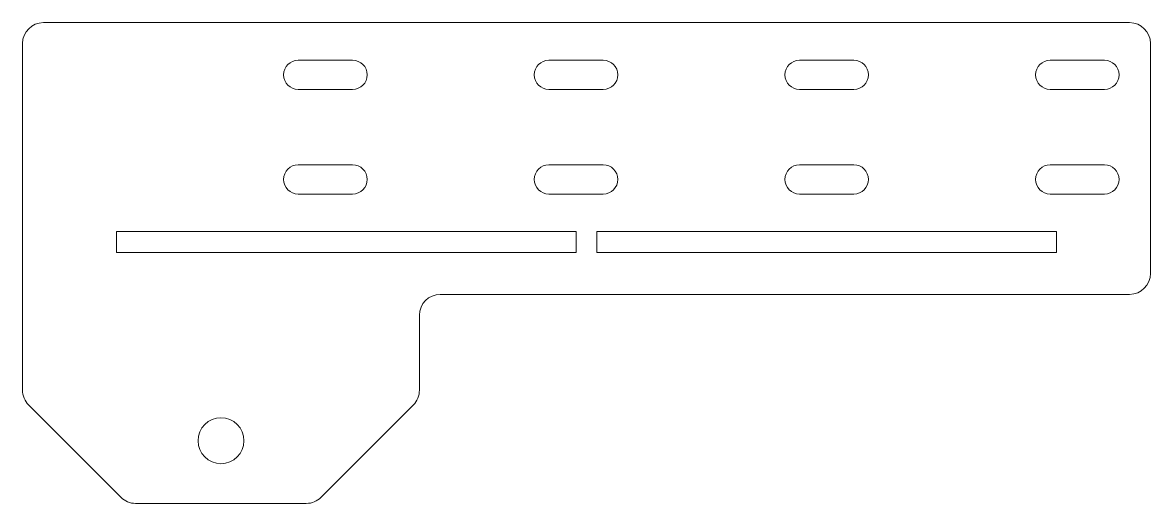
# Model space of a CAD drawing. Header units: metres. Extents: x -270 to 270, y -115 to 115.
import ezdxf

# ---------------------------------------------------------------- set-up
doc = ezdxf.new("R2010")
doc.units = ezdxf.units.M

msp = doc.modelspace()

# ---------------------------------------------------------------- linework, layer by layer
at = {"color": 7, "linetype": 'Continuous', "lineweight": 18}
for p, q in [((260, 115), (-260, 115)), ((-270, 105), (-270, -60.86)), ((270, -5), (270, 105)), ((-112, 97), (-138, 97)), ((8, 97), (-18, 97)), ((128, 97), (102, 97)), ((248, 97), (222, 97)), ((-112, 83), (-138, 83)), ((8, 83), (-18, 83)), ((128, 83), (102, 83)), ((248, 83), (222, 83)), ((-112, 47), (-138, 47)), ((8, 47), (-18, 47)), ((128, 47), (102, 47)), ((248, 47), (222, 47)), ((-112, 33), (-138, 33)), ((8, 33), (-18, 33)), ((128, 33), (102, 33)), ((248, 33), (222, 33)), ((-225, 15), (-215, 15)), ((-225, 5), (-225, 15)), ((-215, 15), (-15, 15)), ((-5, 15), (-15, 15)), ((-5, 15), (-5, 5)), ((5, 15), (15, 15)), ((5, 5), (5, 15)), ((15, 15), (215, 15)), ((225, 15), (215, 15)), ((225, 15), (225, 5)), ((-225, 5), (-215, 5)), ((-15, 5), (-215, 5)), ((-5, 5), (-15, 5)), ((5, 5), (15, 5)), ((215, 5), (15, 5)), ((225, 5), (215, 5)), ((-70, -15), (260, -15)), ((-80, -25), (-80, -60.86)), ((-222.93, -112.07), (-267.07, -67.93)), ((-82.93, -67.93), (-127.07, -112.07)), ((-215.86, -115), (-134.14, -115))]:
    msp.add_line(p, q, dxfattribs=at)
msp.add_circle((-175, -85), 11, dxfattribs=at)
for centre, radius, start, end in [((-260, 105), 10, 90, 180), ((260, 105), 10, 0, 90), ((-138, 90), 7, 90, -90), ((-112, 90), 7, -90, 90), ((-18, 90), 7, 90, -90), ((8, 90), 7, -90, 90), ((102, 90), 7, 90, -90), ((128, 90), 7, -90, 90), ((222, 90), 7, 90, -90), ((248, 90), 7, -90, 90), ((-138, 40), 7, 90, -90), ((-112, 40), 7, -90, 90), ((-18, 40), 7, 90, -90), ((8, 40), 7, -90, 90), ((102, 40), 7, 90, -90), ((128, 40), 7, -90, 90), ((222, 40), 7, 90, -90), ((248, 40), 7, -90, 90), ((260, -5), 10, -90, 0), ((-70, -25), 10, 90, 180), ((-260, -60.86), 10, 180, -135), ((-90, -60.86), 10, -45, 0), ((-215.86, -105), 10, -135, -90), ((-134.14, -105), 10, -90, -45)]:
    msp.add_arc(centre, radius, start, end, dxfattribs=at)

doc.saveas('drawing.dxf')
